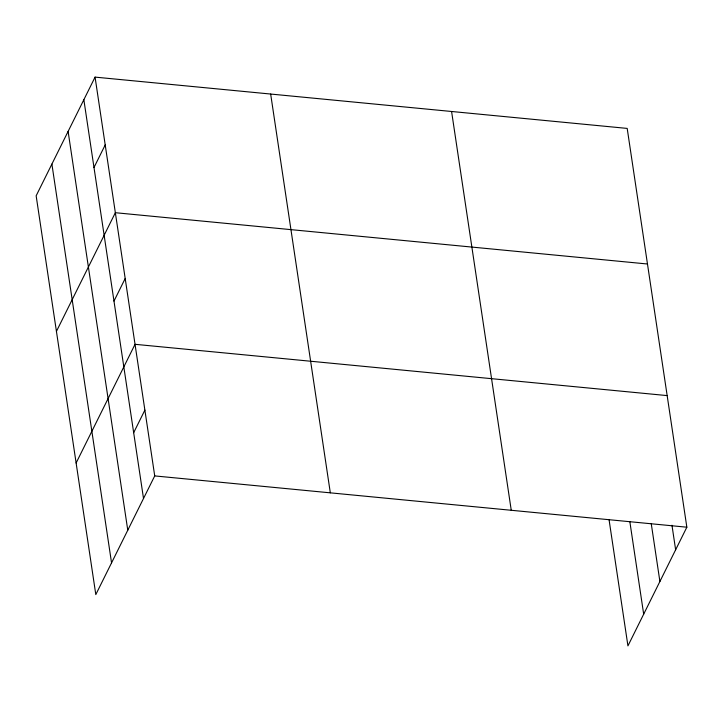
<?xml version="1.0" encoding="UTF-8"?>
<svg xmlns="http://www.w3.org/2000/svg" width="723" height="723" viewBox="0 0 723 723"><rect width="100%" height="100%" fill="white"/><g stroke="black" fill="none" stroke-linecap="round" stroke-linejoin="round"><path stroke-width="1.08" d="M95.065 77.117L36.15 195.797L95.807 594.586L154.722 475.915L95.065 77.117L627.193 128.414L686.85 527.203L627.935 645.883L609.082 519.855M93.99 167.501L105.206 144.916M56.43 331.387L115.346 212.707L647.474 264.003M113.981 301.093L125.187 278.509M76.123 462.991L135.038 344.311L667.166 395.598M133.665 432.697L144.88 410.113M154.722 475.915L686.85 527.203M671.965 525.25L675.634 549.787M651.224 523.506L659.9 581.5M629.832 521.599L643.678 614.17M451.586 111.487L511.251 510.275M270.664 94.044L330.321 492.833M83.85 99.702L143.516 498.499M68.107 131.414L127.772 530.203M51.893 164.085L111.55 562.883"/></g></svg>
